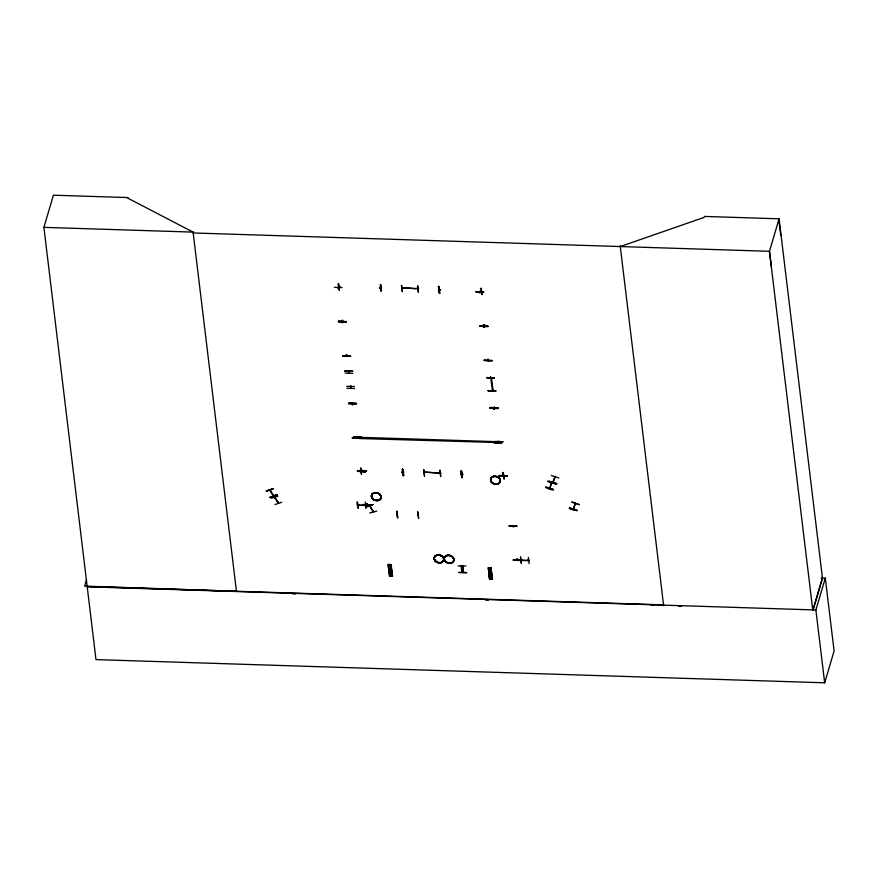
<?xml version="1.0" encoding="UTF-8"?>
<svg xmlns="http://www.w3.org/2000/svg" width="878" height="878" viewBox="0 0 878 878"><rect width="100%" height="100%" fill="white"/><g stroke="black" fill="none" stroke-linecap="round" stroke-linejoin="round"><path stroke-width="1.32" d="M549.551 488.42L551.658 482.68M550.001 488.047L551.527 483.229M348.709 403.265L356.534 403.298M352.835 373.391L345.076 373.073M354.657 388.504L346.876 388.23M486.588 377.573L494.358 378.012M497.991 408.16L490.275 407.502M494.347 377.902L486.566 377.617L494.347 378.067M342.629 320.865L342.387 322.303M356.172 437.804L356.688 437.299M367.147 504.202L366.949 504.795L367.103 503.763M488.146 359.223L487.817 360.32L487.883 359.212M493.612 408.599L493.985 409.225L494.182 408.632M497.683 442.303L498.056 441.305M498.825 441.941L499 441.963M502.831 475.163L503.259 475.711L503.401 475.152M575.65 503.149L573.104 509.317L573.455 508.263M466.624 572.522L458.865 572.313M551.79 482.22L551.45 483.339L551.285 482.648M338.48 288.16L338.469 287.117M342.19 322.017L342.574 320.426M342.343 320.755L342.453 321.326M346.195 355.239L346.305 355.809L346.634 354.657M352.1 404.143L352.265 403.551L352.539 404.593M357.302 437.485L357.467 436.893L357.412 438.056L357.741 436.904M357.708 437.935L357.884 437.474M361.319 470.652L361.418 471.234L361.758 470.136L361.319 471.464L361.308 470.542M362.57 470.992L362.768 471.277M366.96 504.707L366.905 504.181M479.992 292.659L479.717 291.617M483.987 325.936L483.734 324.86M494.007 409.148L493.941 408.61M499.395 441.974L499.253 442.446M513.268 526.778L513.301 525.735M338.447 321.633L346.294 321.798L338.48 321.085M342.552 355.667C346.623 355.623 358.257 356.644 342.574 355.645M352.506 438.067C376.399 439.263 335.901 436.596 360.276 438.385M360.254 438.089L352.462 437.749M357.719 471.376C381.765 472.518 340.873 470.257 365.478 471.727M357.686 471.146L365.457 471.431M370.714 504.993C357.258 503.171 363.624 506.782 370.779 504.663M487.729 326.418L479.97 326.298C484.305 323.587 495.576 328.01 479.981 326.199M487.707 326.155L479.937 325.87L487.718 326.232M484.085 360.156C488.508 360.726 499.922 360.628 484.063 360.178M494.018 442.589C518.492 442.468 477.412 442.413 501.788 442.852M493.996 442.303L501.766 442.6M499.22 475.931C523.694 475.81 482.626 475.755 507.001 476.194M499.264 475.393L506.968 475.942M528.688 560.405L513.235 559.934L521.093 559.999M513.257 559.912L521.17 559.923M462.805 569.449L461.971 569.482M381.524 287.512L381.381 288.127L381.129 287.369M401.564 287.951L401.74 288.774L401.839 287.962M418.477 288.489L417.994 289.005L418.543 288.774M397.24 514.552L397.46 514.025M418.027 515.485L417.785 514.727M348.577 371.416L349.093 371.251M350.739 386.748L350.915 386.276M490.681 376.98L490.582 377.759L490.791 377.233M492.042 390.49L491.899 391.292L492.404 390.567M494.325 407.118L494.215 407.897L494.435 407.37M821.215 578.02L825.309 578.152L834.1 650.971L824.672 682.799L95.987 659.608L43.9 227.358L53.426 195.201L128.012 197.572L127.837 198.165L193.083 232.11L193.182 232.955L769.457 251.306L779.082 218.809L704.485 216.427L704.211 217.36L620.274 246.553M86.56 579.557L84.606 586.131L236.445 591.267L193.083 232.11M269.623 490.198L269.776 489.65M273.19 494.962L273.673 495.938L270.018 489.573M270.161 489.672L270.303 490.692L269.678 490.253M270.303 490.692L270.424 490.078M270.15 497.124C291.924 489.419 255.125 503.204 277.042 494.566M277.909 496.311L271.137 498.32M273.431 494.885L273.058 495.499M273.629 495.807L273.541 494.918M274.529 497.025L278.282 502.874M274.759 496.948L274.386 497.497M275.176 497.464L274.759 498.144L274.803 497.014M338.206 287.106L338.14 288.214M338.063 287.578L338.568 287.26M338.612 287.699L338.414 288.291L338.37 287.677M339.062 287.095L339.16 286.283L338.919 287.062L339.808 286.59M338.864 286.81L339.731 287.095L339.698 286.305M278.15 502.754L277.942 502.337M278.546 502.699L278.425 503.313L278.172 502.26M278.106 503.324L278.282 502.293M346.217 321.886L338.524 321.513M342.168 320.415L342.157 321.447L342.486 320.36M342.058 321.315L342.222 320.349M342.618 322.61L342.76 322.05M343.002 356.183L350.772 356.248M346.261 355.722L346.371 354.712M346.722 354.789L346.569 355.82L346.777 355.228M346.898 355.842L346.755 356.644L347.271 356.139M347.161 355.853L347.073 356.38M344.834 371.295L352.671 371.295L344.824 371.098M348.72 370.955L348.709 371.24M348.983 370.966L348.851 371.427M348.764 372.898L349.17 372.47M346.645 386.32L354.427 386.496M344.813 371.12L352.671 371.295M381.217 291.386L380.174 284.812M350.563 386.298L350.531 385.98M380.58 287.666L380.394 288.401L379.68 287.764M379.867 287.578L379.911 287.896M350.706 386.814L350.805 385.991M350.695 387.604L350.904 388.032M350.728 387.571L350.585 388.043M380.415 287.6L379.592 288.072L380.394 288.083M381.403 288.083L381.206 287.304M381.195 291.057L380.69 284.527L381.458 290.837M348.368 403.869L356.15 404.056M352.528 402.859L352.539 402.607M352.166 404.626L352.528 403.551M352.813 402.618L352.923 402.87M352.627 403.693L352.473 404.725L352.44 404.045M353.582 437.211L361.418 437.211L353.647 436.926M401.433 285.438L402.387 291.77L401.641 285.449M357.829 437.035L357.675 438.067L357.642 437.387M498.177 442.534L359.76 438.539L359.739 436.904M358.839 470.773L366.675 470.773L358.904 470.487M360.781 468.117L361.495 474.438L360.726 468.073M361.484 470.125L361.319 471.431M361.934 471.157L362.109 471.091M362.515 471.036L362.724 470.443M417.632 285.888L418.378 292.275L417.709 285.69M362.998 470.454L362.954 471.058M363.141 471.025L362.932 471.618L362.899 471.003M357.994 504.543L357.851 505.267L358.762 504.916M365.566 505.508L357.873 505.223L358.059 504.477M358.696 504.565L358.509 505.311L358.608 504.499M358.136 508.274C357.368 495.949 356.084 504.159 358.224 508.011M365.325 501.996L365.994 508.516M365.676 504.828L365.413 505.563L364.776 504.927M364.699 505.476L364.974 504.729M366.741 503.687L366.675 504.784L367.015 503.698M365.972 506.891L372.963 504.576L366.049 506.705M369.473 505.498L373.04 511.402M369.715 505.421L373.15 511.786L373.315 511.237M369.857 505.53L369.836 506.101M370.11 505.937L369.704 506.562L369.342 505.958M438.473 286.579L439.384 292.956L438.506 286.349M372.722 510.864L372.909 511.863L373.062 510.831M372.579 511.325L372.952 510.787M438.561 289.125L438.407 289.916L438.945 289.422M438.835 289.136L438.759 289.905M439.823 289.553L439.659 290.267L440.295 289.97M439.9 289.488L439.801 290.3L440.569 289.718M440.416 290.267L440.438 289.51M439.198 286.919L439.538 293.274L440.054 293.022M402.354 469.445L403.507 475.777L402.442 469.17M402.168 472.254L401.937 472.134M401.872 472.682L402.135 471.936M401.861 472.43L402.673 471.958M402.728 472.715L402.837 472.035M403.474 471.662L403.331 472.166M403.671 472.452L403.792 471.881M403.715 475.196L402.717 469.093M396.702 511.457L397.624 517.822L396.966 511.237M397.624 517.822L396.933 511.248M389.163 570.557L391.72 570.744M389.437 572.741L391.994 572.939M389.58 573.905L392.137 574.102M388.164 564.653L389.569 576.089L388.153 564.642L391.149 564.741L392.521 576.177L391.632 576.155L390.48 564.598L391.873 576.089L392.4 575.924L389.536 576.067M424.096 472.32L424.03 473.066M423.909 469.807L424.513 475.865M480.123 292.198L479.607 292.769L479.981 291.628M480.957 288.258L481.989 294.624L481.265 288.269M479.915 292.725L480.079 291.759M480.65 291.101L480.42 290.98M480.617 290.783L480.507 291.562M481.155 290.805L480.453 291.551M481.32 290.87L481.21 291.562M417.774 511.918L418.63 518.492L417.752 511.896M417.818 514.673L417.994 515.21M483.745 325.354L483.591 325.892L483.997 324.871M440.46 472.847L440.811 473.143M484.14 325.376L483.8 327.143L484.129 325.99M440.734 472.858L440.317 473.593M483.767 327.055L484.228 326.122M484.074 327.154L484.272 326.561M440.624 476.578L439.944 470.07L440.712 476.381M484.513 360.682L492.306 360.858M488.289 359.728L488.08 360.331L488.014 359.684M488.398 360.353L488.19 360.88M488.3 361.165L488.673 360.353M488.574 361.176L488.761 360.43M460.763 470.718L461.641 477.314M460.818 473.483L460.665 474.285L461.202 473.791M461.598 471.058L461.806 477.632L462.311 477.38M460.994 474.285L461.093 473.494M490.396 377.222L490.418 376.969M462.08 473.911L462.058 474.669L462.157 473.857M462.651 474.647L462.805 474.164M488.157 390.82L495.993 390.831L488.146 390.633M492.251 391.248L492.317 390.501M489.88 408.38L497.716 408.38L489.946 408.094M493.568 408.643L493.776 408.05M494.04 407.359L494.051 407.107M494.04 408.061L493.71 409.214L493.798 408.621M458.086 565.926L465.9 565.948M495.093 441.722L502.929 441.722L495.159 441.436M498.144 441.371L498.046 442.369L498.199 441.81M461.543 565.838L462.333 572.16M498.781 441.985L498.978 441.393M462.508 566.036L463.255 572.193M499.253 441.404L498.847 442.49M502.929 441.722L495.093 441.623M503.105 472.649L504.246 478.993L503.182 472.386M503.215 472.616L503.895 478.938M503.27 474.647L502.776 475.964L502.677 475.338M502.995 474.636L502.776 475.931M503.588 475.239L503.467 475.92M489.156 573.74L491.713 573.927M489.419 575.924L491.976 576.122M489.562 577.087L492.119 577.285M509.152 526.054L516.988 526.054L509.218 525.768M512.829 526.328L513.037 525.724M513.246 526.91L513.454 526.317M517.318 558.979L516.988 560.065L517.054 558.968M517.405 559.045L517.252 560.076L517.175 559.374M520.5 557.069L521.323 563.435L520.522 557.036M521.214 559.637L521.115 560.416M521.751 559.659L521.741 560.46L521.85 559.725M545.951 487.092C549.463 490.78 561.196 490.791 545.94 487.125M556.707 483.646C549.409 483.372 543.482 478.543 556.696 483.679M528.326 557.354L529.16 563.621M528.161 560.175L527.93 560.054M528.018 560.636L528.117 559.857M549.847 487.433L549.529 488.486L549.661 487.938M551.186 483.251L551.538 482.143M528.655 559.879L528.721 560.625M549.913 488.464L550.111 487.509M528.83 559.944L528.567 560.691L521.06 560.405M551.801 482.351L551.516 483.317M553.107 481.539L552.745 482.582L554.874 476.853M553.359 481.627L553.008 482.67L555.192 476.908M555.039 476.326L554.655 477.434L555.291 476.414M555.401 483.526L547.839 481.144M551.307 475.448L558.814 478.005M579.173 504.729L571.71 502.007L579.25 504.521M573.718 508.351L573.356 509.405L575.222 503.577M577.055 510.37C569.635 510.217 564.126 505.278 577.044 510.414M813.204 609.156L822.06 579.26M813.247 609.431L822.203 579.184M824.672 682.799L815.881 609.98L825.309 578.152M545.864 487.367L553.458 489.672M549.013 481.66L556.509 484.217M549.123 481.363L556.608 483.954M462.037 568.911L462.651 569.504M438.627 472.616L439.439 472.638M269.667 490.209L273.321 495.905M275.044 498.067L274.671 497.42L274.693 498.035M278.381 503.259L274.704 497.486M439.604 290.014L440.471 290.047M480.321 291.309L481.1 291.331M461.861 474.372L462.673 474.361L462.026 474.35M403.617 475.415L402.684 469.126M338.458 283.704L339.237 290.08L338.129 283.704M339.171 290.036L338.535 283.506M483.954 325.881L483.954 325.398M497.991 442.336L497.958 441.722L359.618 437.299M390.743 564.73L392.016 576.166M390.809 564.741L392.466 576.177L389.942 576.078M391.862 576.023L390.82 564.499L388.636 564.422L390.436 576.1L389.064 564.664L388.383 564.576L389.031 564.675M489.584 579.26L488.377 567.704L491.142 567.923L490.242 567.912L490.967 567.792L492.503 579.359L489.518 579.25L488.618 567.605L490.802 567.682L492.481 579.37M488.706 567.846L489.748 579.195M490.023 579.271L488.991 567.857M491.603 579.326L492.339 579.282M266.33 491.131L273.146 488.837M270.358 497.42L277.174 495.148M281.761 502.216L274.957 504.554M491.603 379.087L491.515 378.352M372.898 504.762L365.994 506.99M376.728 511.117L369.66 513.004M390.271 564.73L391.116 564.752M488.179 567.836L489.759 579.129L492.108 579.348L490.111 567.66M491.834 579.26L490.418 567.846L492.174 579.359M438.846 286.919L439.593 293.241M461.422 471.288L462.234 477.654M461.115 566.003L461.905 572.324M361.857 471.442L361.648 470.553L361.681 471.168M402.574 472.737L401.992 472.397M403.353 287.764L416.326 288.664L402.398 287.808M425.611 472.134L438.583 473.022L424.656 472.166M43.9 227.358L193.182 232.11M416.271 288.247L417.182 288.28M388.537 565.695L391.127 565.772M488.519 568.878L491.109 568.955M466.657 572.818L458.887 572.577M87.273 586.515L663.538 604.865M87.185 586.778L815.881 609.98M292.67 593.901L295.414 593.989M485.688 600.047L488.42 600.124M651.322 605.315L654.066 605.403M678.694 606.182L681.438 606.27M488.135 390.644L495.938 391.006M490.275 407.546L498.046 407.809M490.198 407.765L497.991 407.985M356.479 403.485L348.687 403.254L356.49 403.65M475.832 291.847L483.602 292.133M334.32 287.336L342.08 287.6M342.398 320.887L342.102 321.315M338.425 321.293L346.195 321.578L338.458 321.798M346.59 354.789L346.569 355.755M489.891 408.281L497.661 408.566M353.582 437.112L361.363 437.398M358.839 470.674L366.609 470.959M462.673 474.625L462.058 474.636M362.921 504.641L370.725 504.905M509.152 525.955L516.923 526.24M513.279 560.252L521.049 560.537M365.369 505.212L357.906 505.245M462.827 566.058L463.584 572.379M388.91 564.598L390.26 576.023M389.766 576.001L390.447 576.1M547.773 481.363L555.346 483.701M402.442 469.401L403.156 475.722M499.11 441.864L499.187 442.501M342.486 322.006L342.552 322.577M356.413 437.255L356.479 437.826M357.368 437.968L357.335 437.42M516.944 559.988L516.912 559.429M490.572 567.912L491.954 579.348M490.363 579.282L488.881 567.715M778.808 219.73L780.794 235.359M771.444 266.923L769.457 251.306L812.819 610.451M779.082 218.809L822.445 577.965M620.175 245.708L663.647 605.71M492.887 389.656L492.975 390.403M497.914 441.711L498.067 442.94M461.576 565.838L462.3 572.357M388.855 564.598L390.106 576.1M438.528 286.371L439.209 292.901M423.734 469.763L424.436 476.128M484.063 327.088L483.723 326.44L483.8 327.077M461.543 471.08L462.256 477.402M352.133 404.078L352.199 404.648M342.354 320.821L342.42 321.392M342.222 321.996L342.288 322.577M389.964 571.04L391.105 571.315L390.008 570.93M489.946 574.223L491.087 574.497L489.946 574.223M266.396 490.945L273.212 488.651L266.396 490.945M389.305 571.71L391.895 571.798L389.305 571.71M389.667 574.684L392.257 574.761L389.667 574.684M475.887 291.65L483.657 291.946L475.887 291.65M489.298 574.903L491.889 574.98L489.298 574.903M489.65 577.867L492.24 577.943L489.65 577.867M569.482 508.055L576.978 510.645L569.482 508.055M491.625 379.044L490.945 379.033L492.306 389.547L492.986 389.569L491.625 379.044M372.338 498.528A4.95 3.852 16.5 0 0 380.723 498.803A4.95 3.852 16.5 0 0 375.817 492.745A4.95 3.852 16.5 0 0 372.338 498.528A4.928 3.83 16.5 0 0 380.701 498.803A4.939 3.841 16.5 0 0 375.817 492.756A4.939 3.841 16.5 0 0 372.338 498.528A4.939 3.841 16.5 0 0 380.712 498.803A4.928 3.83 16.5 0 0 375.817 492.777A4.928 3.83 16.5 0 0 372.349 498.539M372.404 498.342A4.939 3.841 16.5 0 0 380.767 498.605A4.939 3.841 16.5 0 0 375.872 492.569A4.939 3.841 16.5 0 0 372.404 498.342M372.36 498.419A4.961 3.852 16.5 0 0 380.767 498.693A4.961 3.852 16.5 0 0 375.85 492.624A4.917 3.83 16.5 0 0 372.415 498.331A4.917 3.83 16.5 0 0 380.756 498.594A4.917 3.83 16.5 0 0 375.872 492.58A4.961 3.852 16.5 0 0 372.36 498.419M491.417 482.154A4.95 3.852 16.5 0 0 499.812 482.417A4.95 3.852 16.5 0 0 494.896 476.359A4.95 3.852 16.5 0 0 491.417 482.154A4.939 3.841 16.5 0 0 499.801 482.417A4.928 3.83 16.5 0 0 494.907 476.37A4.939 3.841 16.5 0 0 491.428 482.143M491.482 481.934A4.939 3.841 16.5 0 0 499.856 482.209A4.939 3.841 16.5 0 0 494.962 476.161A4.939 3.841 16.5 0 0 491.482 481.934A4.928 3.83 16.5 0 0 499.845 482.209A4.928 3.83 16.5 0 0 494.962 476.183A4.928 3.83 16.5 0 0 491.493 481.945M499.801 482.417A4.939 3.841 16.5 0 0 494.896 476.37A4.928 3.83 16.5 0 0 491.439 482.132A4.928 3.83 16.5 0 0 499.791 482.395M445.047 561.152A4.95 3.852 16.5 0 0 453.432 561.415A4.95 3.852 16.5 0 0 448.526 555.368A4.95 3.852 16.5 0 0 445.047 561.152A4.939 3.841 16.5 0 0 453.421 561.415A4.928 3.83 16.5 0 0 448.526 555.379A4.939 3.841 16.5 0 0 445.058 561.152A4.928 3.83 16.5 0 0 453.421 561.404A4.939 3.841 16.5 0 0 448.526 555.379A4.928 3.83 16.5 0 0 445.069 561.141M445.113 560.943A4.939 3.841 16.5 0 0 453.487 561.207A4.939 3.841 16.5 0 0 448.592 555.17A4.939 3.841 16.5 0 0 445.113 560.943A4.928 3.83 16.5 0 0 453.476 561.207A4.928 3.83 16.5 0 0 448.592 555.181A4.928 3.83 16.5 0 0 445.124 560.943M435.016 560.812A4.95 3.852 16.5 0 0 443.412 561.086A4.95 3.852 16.5 0 0 438.495 555.028A4.95 3.852 16.5 0 0 435.016 560.812A4.939 3.841 16.5 0 0 443.401 561.097A4.928 3.83 16.5 0 0 438.495 555.061A4.939 3.841 16.5 0 0 435.027 560.833A4.928 3.83 16.5 0 0 443.39 561.086A4.939 3.841 16.5 0 0 438.495 555.061A4.928 3.83 16.5 0 0 435.038 560.822M435.082 560.625A4.939 3.841 16.5 0 0 443.456 560.888A4.928 3.83 16.5 0 0 438.561 554.852A4.939 3.841 16.5 0 0 435.082 560.625A4.961 3.852 16.5 0 0 443.445 560.976A4.961 3.852 16.5 0 0 438.528 554.918A4.961 3.852 16.5 0 0 435.049 560.713M443.456 560.888A4.939 3.841 16.5 0 0 438.561 554.852A4.928 3.83 16.5 0 0 435.093 560.614A4.928 3.83 16.5 0 0 443.445 560.877"/></g></svg>
